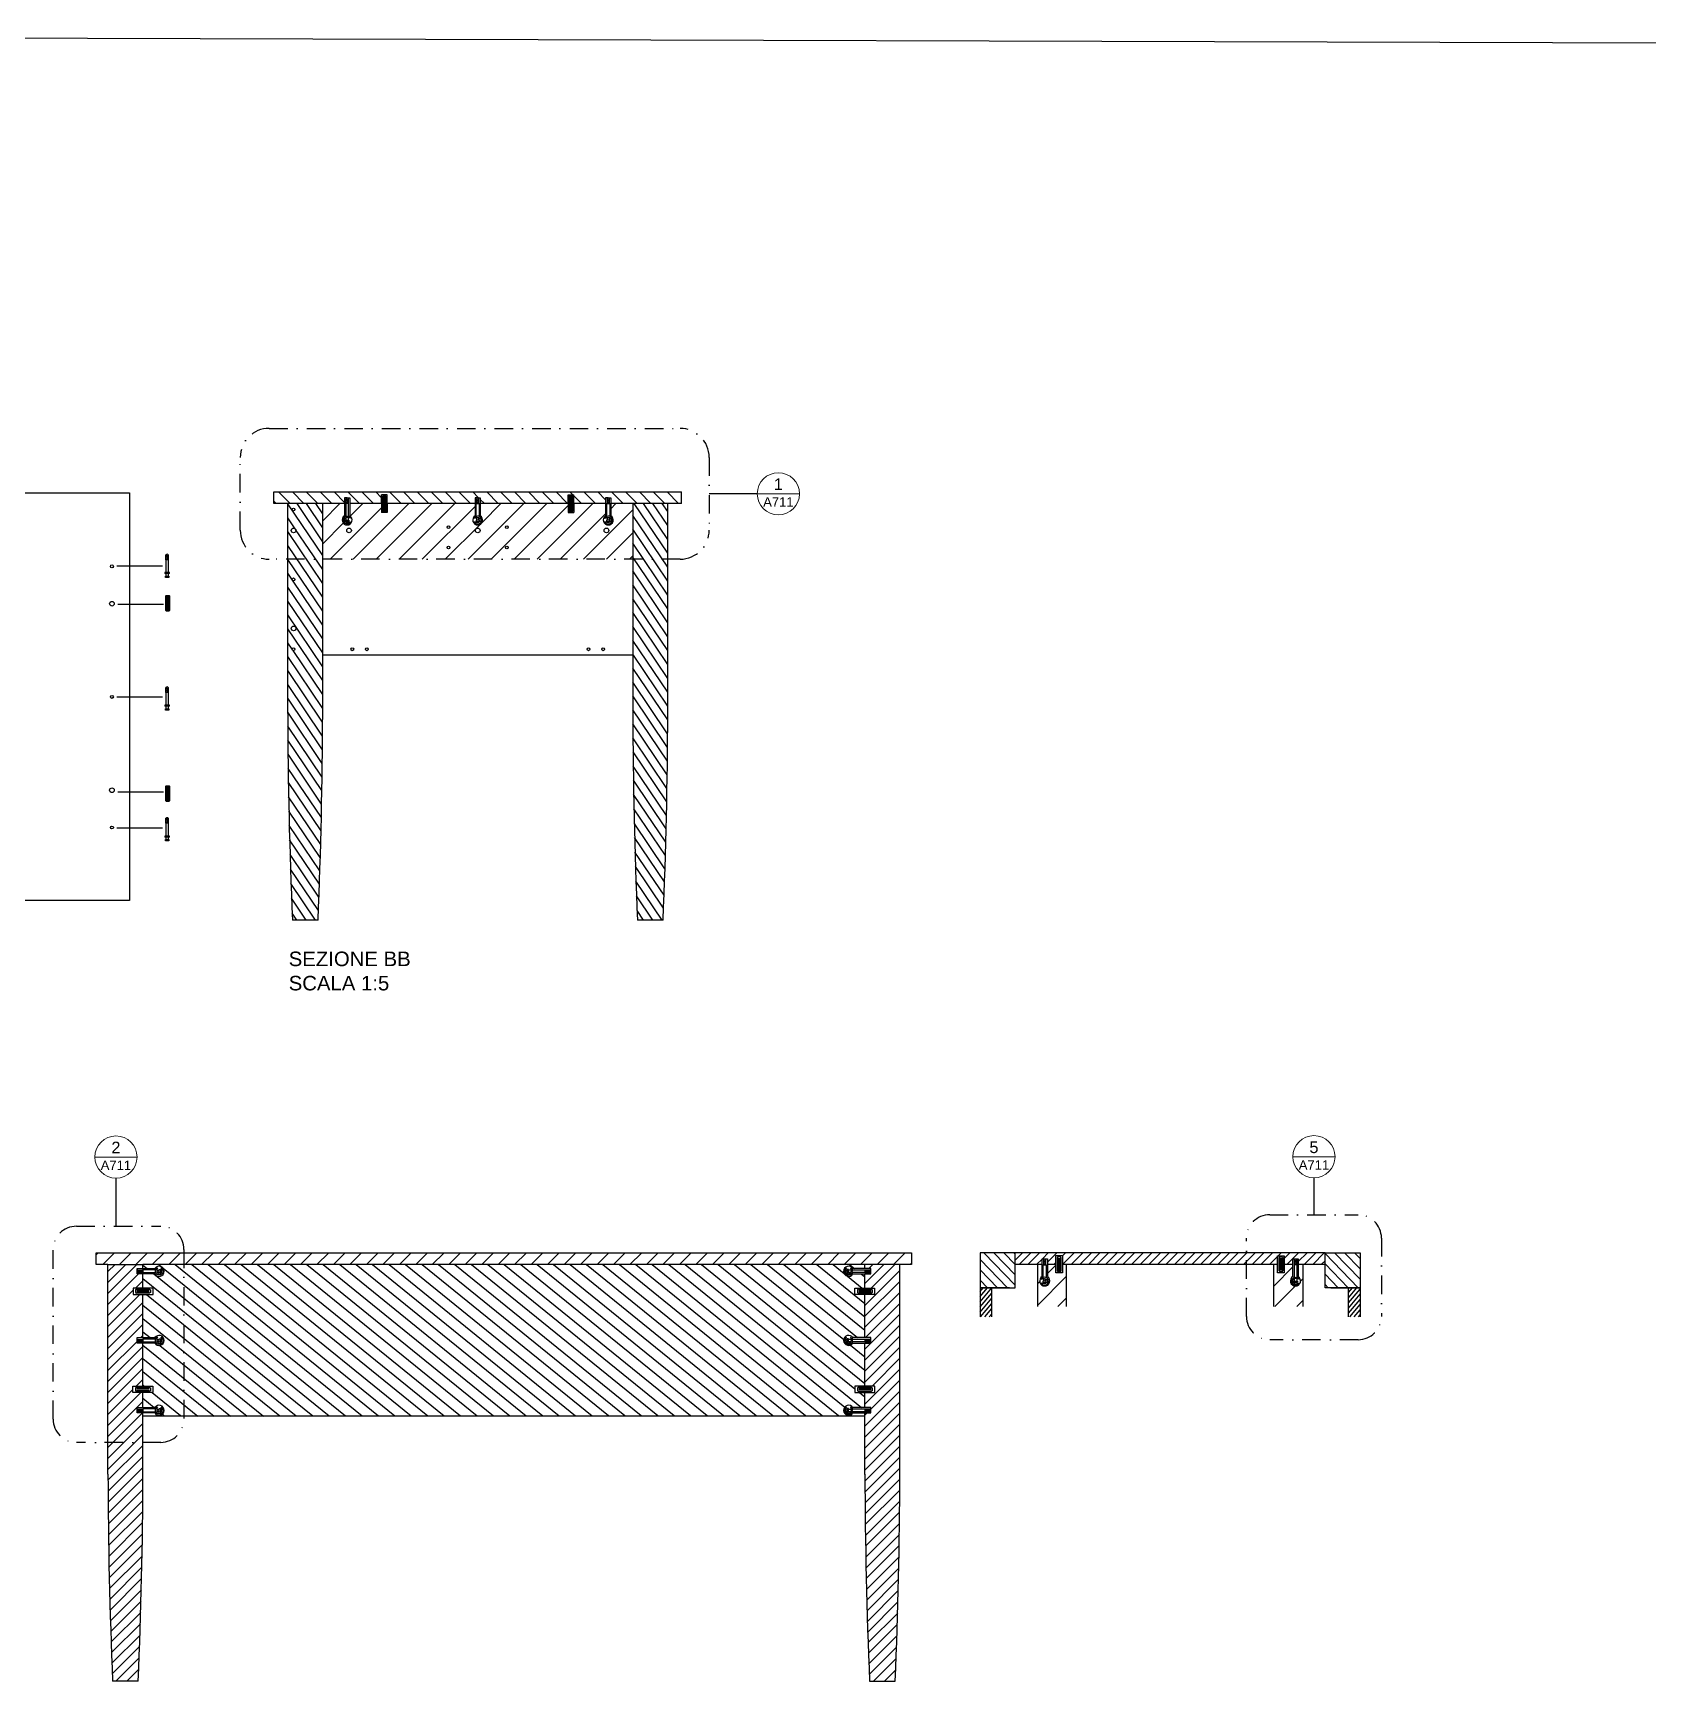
# Model space of a CAD drawing. Header units: millimetres. Extents: x -69 to 1786, y -423 to 412.
# Drawn here: x 193.1 to 470.3, y -216.8 to 69.6 of the extents above; entities that cross this region are included whole.
import ezdxf
from ezdxf.enums import TextEntityAlignment as Align

# ---------------------------------------------------------------- set-up
doc = ezdxf.new("R2010")
doc.units = ezdxf.units.MM
doc.header["$LTSCALE"] = 0.5
doc.linetypes.add('TRATTOPUNTO2', pattern=[12.7, 6.35, -3.175, 0, -3.175])
doc.layers.add('A-ANNO-SYMB', color=202, linetype='Continuous', lineweight=18)
for name, color, linetype in [('ALTRE LINEE', 70, 'Continuous'), ('CONTRONO SEZIONI', 26, 'Continuous'), ('G-ANNO-GEOMETRY', 2, 'Continuous'), ('linee sez dettagli', 2, 'Continuous'), ('linee sezionate', 5, 'Continuous'), ('retino sezione', 157, 'Continuous'), ('SIMBOLI', 201, 'Continuous'), ('viti', 240, 'Continuous'), ('viti sottili', 4, 'Continuous')]:
    doc.layers.add(name, color=color, linetype=linetype)
doc.styles.add('ARIAL', font='arial.ttf')
doc.styles.get("Standard").update_dxf_attribs({"font": 'arial.ttf'})
pattern_1 = [(230, (-100.5723, -89.10385), (0.4377944, -0.3673531), [])]

# ---------------------------------------------------------------- blocks, each defined once
blk = doc.blocks.new('DETAGLI')
at = {"layer": 'A-ANNO-SYMB', "linetype": 'Continuous'}
blk.add_line((486.66, 356.17), (504.76, 356.17), dxfattribs=at)
blk.add_circle((495.71, 356.17), 9.05, dxfattribs=at)
for tag, p in [('TAVOLA', (495.71, 362.76)), ('SEZIONE', (495.71, 354.67))]:
    blk.add_attdef(tag, text='', height=5, dxfattribs=at).set_placement(p, align=Align.TOP_CENTER)

msp = doc.modelspace()

# ---------------------------------------------------------------- hatches: boundary and pattern name
at = {"layer": 'ALTRE LINEE'}
h = msp.add_hatch(dxfattribs=at)
h.set_pattern_fill('ANSI31', color=256, scale=0.63)
h.set_pattern_definition([(45, (134.6982, 0.0567), (-1.41439, 1.41439), [])])
h.paths.add_polyline_path([(343.9, -141.76), (343.9, -139.76), (203.9, -139.76), (203.9, -141.76), (205.9, -141.77), (211.9, -141.78), (219.89, -141.78)])
h = msp.add_hatch(dxfattribs=at)
h.set_pattern_fill('ANSI31', color=256, scale=0.39, angle=269)
h.set_pattern_definition([(314, (-100.5723, -89.1039), (0.8907225, 0.8601607), [])])
h.paths.add_polyline_path([(361.69, -139.76), (355.69, -139.76), (355.69, -145.76), (361.69, -145.76)])
h.paths.add_polyline_path([(414.94, -139.76), (414.94, -145.76), (420.94, -145.76), (420.94, -139.76)])
h = msp.add_hatch(dxfattribs=at)
h.set_pattern_fill('ANSI31', color=256, scale=0.33)
h.set_pattern_definition([(45, (-100.5723, -89.1039), (-0.7408711, 0.7408711), [])])
edge = h.paths.add_edge_path()
edge.add_line((406.78, -141.76), (406.78, -140.25))
edge.add_line((406.78, -140.25), (407.35, -140.25))
edge.add_line((407.35, -140.25), (407.35, -139.76))
edge.add_line((407.35, -139.76), (361.69, -139.76))
edge.add_line((361.69, -139.76), (361.69, -141.76))
edge.add_line((361.69, -141.76), (366.5, -141.76))
edge.add_line((366.5, -141.76), (366.5, -141.7))
edge.add_line((366.5, -141.7), (366.58, -141.68))
edge.add_line((366.58, -141.68), (366.58, -141.58))
edge.add_line((366.58, -141.58), (366.5, -141.6))
edge.add_line((366.5, -141.6), (366.5, -141.54))
edge.add_line((366.5, -141.54), (366.58, -141.52))
edge.add_line((366.58, -141.52), (366.58, -141.44))
edge.add_line((366.58, -141.44), (366.5, -141.46))
edge.add_line((366.5, -141.46), (366.5, -141.4))
edge.add_line((366.5, -141.4), (366.58, -141.37))
edge.add_line((366.58, -141.37), (366.58, -141.29))
edge.add_line((366.58, -141.29), (366.5, -141.32))
edge.add_line((366.5, -141.32), (366.5, -141.25))
edge.add_line((366.5, -141.25), (366.58, -141.23))
edge.add_line((366.58, -141.23), (366.58, -141.15))
edge.add_line((366.58, -141.15), (366.5, -141.18))
edge.add_line((366.5, -141.18), (366.5, -141.11))
edge.add_line((366.5, -141.11), (366.33, -141.09))
edge.add_line((366.33, -141.09), (366.33, -140.77))
edge.add_arc((366.4, -142.02), 1.25, 61.7172, 93.5311, ccw=False)
edge.add_line((367, -140.91), (367, -140.98))
edge.add_line((367, -140.98), (367.08, -140.95))
edge.add_line((367.08, -140.95), (367.08, -141.02))
edge.add_line((367.08, -141.02), (367, -141.04))
edge.add_line((367, -141.04), (367, -141.12))
edge.add_line((367, -141.12), (367.08, -141.09))
edge.add_line((367.08, -141.09), (367.08, -141.16))
edge.add_line((367.08, -141.16), (367, -141.18))
edge.add_line((367, -141.18), (367, -141.26))
edge.add_line((367, -141.26), (367.08, -141.24))
edge.add_line((367.08, -141.24), (367.08, -141.3))
edge.add_line((367.08, -141.3), (367, -141.32))
edge.add_line((367, -141.32), (367, -141.4))
edge.add_line((367, -141.4), (367.08, -141.38))
edge.add_line((367.08, -141.38), (367.08, -141.44))
edge.add_line((367.08, -141.44), (367.26, -140.77))
edge.add_line((367.26, -140.77), (367.26, -141.56))
edge.add_line((367.26, -141.56), (367.26, -141.54))
edge.add_line((367.26, -141.54), (367.08, -141.6))
edge.add_line((367.08, -141.6), (367, -141.63))
edge.add_line((367, -141.63), (367, -141.76))
edge.add_line((367, -141.76), (368.7, -141.76))
edge.add_line((368.7, -141.76), (368.7, -140.39))
edge.add_line((368.7, -140.39), (369, -140.24))
edge.add_line((369, -140.24), (369.56, -140.24))
edge.add_line((369.56, -140.24), (369.85, -140.1))
edge.add_line((369.85, -140.1), (369.85, -141.76))
edge.add_line((369.85, -141.76), (406.78, -141.76))
h.paths.add_polyline_path([(409.63, -141.76), (409.63, -141.63), (409.85, -141.69), (409.85, -139.76), (407.35, -139.76), (407.35, -140.1), (407.93, -140.1), (407.93, -141.76)])
h.paths.add_polyline_path([(410.33, -141.26), (410.57, -141.59), (410.13, -141.59), (410.08, -141.59), (410.04, -141.58), (410.04, -141.76), (414.94, -141.76), (414.94, -139.76), (409.62, -139.76)])
at = {"layer": 'ALTRE LINEE', "lineweight": -3}
h = msp.add_hatch(dxfattribs=at)
h.set_pattern_fill('ANSI31', color=256, scale=0.42)
h.paths.add_polyline_path([(210.89, -154.31), (211.9, -154.31), (211.9, -146.91), (210.24, -146.91), (210.24, -145.8), (211.9, -145.8), (211.94, -143.37), (210.89, -143.37), (210.87, -142.37), (211.9, -142.31), (211.9, -141.78), (205.9, -141.77), (205.9, -172.29), (211.9, -172.29), (211.9, -167.24), (210.93, -167.24), (210.93, -166.31), (211.9, -166.31), (211.9, -163.73), (210.19, -163.73), (210.19, -162.63), (211.9, -162.63), (211.9, -155.24), (210.89, -155.24)])
edge = h.paths.add_edge_path()
edge.add_line((211.9, -177.78), (211.9, -172.29))
edge.add_line((211.9, -172.29), (205.9, -172.29))
edge.add_line((205.9, -172.29), (205.9, -177.77))
edge.add_arc((1101.46, -175.35), 895.56, 180.15499, 182.42692)
edge.add_line((206.7, -213.27), (211.1, -213.27))
edge.add_arc((-683.65, -175.35), 895.56, 357.57308, 359.84467)
edge = h.paths.add_edge_path()
edge.add_line((341.9, -141.76), (335.9, -141.76))
edge.add_line((335.9, -141.76), (335.9, -142.44))
edge.add_line((335.9, -142.44), (336.81, -142.44))
edge.add_line((336.81, -142.44), (336.81, -143.24))
edge.add_line((336.81, -143.24), (335.9, -143.24))
edge.add_line((335.9, -143.24), (335.9, -145.8))
edge.add_line((335.9, -145.8), (337.57, -145.8))
edge.add_line((337.57, -145.8), (337.57, -146.91))
edge.add_line((337.57, -146.91), (335.9, -146.91))
edge.add_line((335.9, -146.91), (335.9, -154.31))
edge.add_line((335.9, -154.31), (336.84, -154.31))
edge.add_line((336.84, -154.31), (336.84, -155.24))
edge.add_line((336.84, -155.24), (335.9, -155.24))
edge.add_line((335.9, -155.24), (335.9, -162.63))
edge.add_line((335.9, -162.63), (337.61, -162.63))
edge.add_line((337.61, -162.63), (337.61, -163.73))
edge.add_line((337.61, -163.73), (335.9, -163.73))
edge.add_line((335.9, -163.73), (335.9, -166.34))
edge.add_line((335.9, -166.34), (336.91, -166.34))
edge.add_line((336.91, -166.34), (336.91, -167.24))
edge.add_line((336.91, -167.24), (335.9, -167.24))
edge.add_line((335.9, -167.24), (335.9, -177.78))
edge.add_arc((1231.46, -175.35), 895.56, 180.15533, 182.42692)
edge.add_line((336.7, -213.27), (341.1, -213.27))
edge.add_arc((-553.65, -175.35), 895.56, 357.57308, 359.84501)
edge.add_line((341.9, -177.77), (341.9, -141.76))
h = msp.add_hatch(dxfattribs=at)
h.set_pattern_fill('ANSI31', color=256, scale=0.56, angle=96)
h.paths.add_polyline_path([(218.96, -141.78), (211.9, -141.78), (211.9, -142.44), (213.97, -142.44, -3.445207), (213.95, -143.37), (211.9, -143.37), (211.9, -145.8), (213.66, -145.8), (213.66, -146.91), (211.9, -146.91), (211.9, -154.31), (213.97, -154.31, -3.445207), (213.95, -155.24), (211.9, -155.24), (211.9, -162.63), (213.62, -162.63), (213.62, -163.73), (211.9, -163.73), (211.9, -166.31), (213.97, -166.31, -1.675622), (214.69, -167.66), (218.96, -167.66)])
h.paths.add_polyline_path([(335.9, -146.91), (334.14, -146.91), (334.14, -145.8), (335.9, -145.8), (335.9, -143.37), (333.85, -143.37, -3.445207), (333.84, -142.44), (335.9, -142.44), (335.9, -141.76), (219.89, -141.78), (218.96, -141.78), (218.96, -167.78), (333.11, -167.66, -1.675622), (333.84, -166.31), (335.9, -166.31), (335.9, -163.73), (334.19, -163.73), (334.19, -162.63), (335.9, -162.63), (335.9, -155.24), (333.85, -155.24, -3.445207), (333.84, -154.31), (335.9, -154.31)])
h = msp.add_hatch(dxfattribs=at)
h.set_pattern_fill('ANSI31', color=256, scale=0.83)
h.paths.add_polyline_path([(411.1, -141.76), (410.33, -141.76), (410.33, -143.84, -3.445207), (409.4, -143.83), (409.4, -141.76), (407.75, -141.76), (407.75, -143.12), (407.63, -143.27), (407.07, -143.27), (406.95, -143.12), (406.95, -141.76), (406.1, -141.76), (406.1, -148.97), (411.1, -148.97)])
edge = h.paths.add_edge_path()
edge.add_line((369.85, -141.76), (369.85, -143.42))
edge.add_line((369.85, -143.42), (368.7, -143.42))
edge.add_line((368.7, -143.42), (368.7, -141.76))
edge.add_line((368.7, -141.76), (367.26, -141.76))
edge.add_line((367.26, -141.76), (367.26, -143.84))
edge.add_arc((366.78, -144.57), 0.869, -238.5707, 56.6861, ccw=False)
edge.add_line((366.33, -143.83), (366.33, -141.76))
edge.add_line((366.33, -141.76), (365.53, -141.76))
edge.add_line((365.53, -141.76), (365.53, -148.97))
edge.add_line((365.53, -148.97), (370.53, -148.97))
edge.add_line((370.53, -148.97), (370.53, -141.76))
edge.add_line((370.53, -141.76), (369.85, -141.76))
at = {"layer": 'ALTRE LINEE'}
h = msp.add_hatch(dxfattribs=at)
h.set_pattern_fill('ANSI31', color=256, scale=0.18, angle=185)
h.set_pattern_definition(pattern_1)
h.paths.add_polyline_path([(418.94, -145.76), (420.94, -145.76), (420.94, -150.76), (418.94, -150.76)])
at = {"layer": 'linee sezionate'}
h = msp.add_hatch(dxfattribs=at)
h.set_pattern_fill('ANSI31', color=70, scale=0.18, angle=185)
h.set_pattern_definition(pattern_1)
h.paths.add_polyline_path([(357.69, -145.76), (355.69, -145.76), (355.69, -150.76), (357.69, -150.76)])
at = {"layer": 'retino sezione', "lineweight": -3}
h = msp.add_hatch(dxfattribs=at)
h.set_pattern_fill('ANSI31', color=256, scale=0.54, angle=89)
h.paths.add_polyline_path([(284.93, -9.53), (285.42, -9.61), (285.91, -9.61), (285.91, -11.13), (291.36, -11.13), (291.36, -10.1), (291.81, -10.1), (292.26, -10.1), (292.26, -11.13), (304.4, -11.13), (304.4, -9.08), (234.4, -9.08), (234.4, -11.13), (246.52, -11.13), (246.52, -10.1), (246.97, -10.1), (247.42, -10.1), (247.42, -11.13), (252.9, -11.13), (252.9, -9.53), (253.39, -9.53), (253.88, -9.53), (253.88, -11.13), (268.94, -11.13), (268.94, -10.1), (269.39, -10.1), (269.84, -10.1), (269.84, -11.13), (284.93, -11.13)])
at = {"layer": 'retino sezione'}
h = msp.add_hatch(dxfattribs=at)
h.set_pattern_fill('ANSI31', color=256, scale=0.42, angle=79)
h.set_pattern_definition([(124, (-46.7089, 201.6665), (-1.1055216, -0.7456837), [])])
h.paths.add_polyline_path([(242.78, -47.13, -0.009912), (241.98, -82.63), (237.58, -82.63, -0.009914), (236.78, -47.13), (236.78, -11.13), (242.78, -11.13)])
h.paths.add_polyline_path([(238.18, -32.54, 1), (237.38, -32.54, 1)], flags=16)
h.paths.add_polyline_path([(237.54, -36.13, 1), (238.02, -36.13, 1)], flags=16)
h.paths.add_polyline_path([(238.02, -24.13, 1), (237.54, -24.13, 1)], flags=16)
h.paths.add_polyline_path([(238.18, -15.73, 1), (237.38, -15.73, 1)], flags=16)
h.paths.add_polyline_path([(238.02, -12.13, 1), (237.54, -12.13, 1)], flags=16)
h.paths.add_polyline_path([(302.03, -47.13, -0.009914), (301.23, -82.63), (296.83, -82.63, -0.009912), (296.03, -47.13), (296.03, -11.13), (302.03, -11.13)])
at = {"layer": 'retino sezione', "lineweight": -3}
h = msp.add_hatch(dxfattribs=at)
h.set_pattern_fill('ANSI31', color=256, scale=0.88)
h.paths.add_polyline_path([(296.03, -11.13), (292.26, -11.13), (292.26, -13.21, -3.480179), (291.36, -13.23), (291.36, -11.13), (285.91, -11.13), (285.91, -12.73), (285.42, -12.73), (284.93, -12.73), (284.93, -11.13), (269.84, -11.13), (269.84, -13.21, -3.480179), (268.94, -13.23), (268.94, -11.13), (253.88, -11.13), (253.88, -12.73), (253.39, -12.73), (252.9, -12.73), (252.9, -11.13), (247.42, -11.13), (247.42, -13.21, -3.480179), (246.52, -13.23), (246.52, -11.13), (242.78, -11.13), (242.78, -20.66), (296.03, -20.66)])
h.paths.add_polyline_path([(264.65, -15.16, -1), (264.16, -15.16, -1)], flags=16)
h.paths.add_polyline_path([(264.65, -18.67, -1), (264.16, -18.67, -1)], flags=16)
h.paths.add_polyline_path([(269.8, -15.73, -1), (269, -15.73, -1)], flags=16)
h.paths.add_polyline_path([(246.9, -15.73, -1), (247.7, -15.73, -1)], flags=16)
h.paths.add_polyline_path([(274.65, -15.16, -1), (274.16, -15.16, -1)], flags=16)
h.paths.add_polyline_path([(274.65, -18.67, -1), (274.16, -18.67, -1)], flags=16)
h.paths.add_polyline_path([(291.91, -15.73, -1), (291.11, -15.73, -1)], flags=16)

# ---------------------------------------------------------------- linework, layer by layer
at = {"layer": 'ALTRE LINEE'}
for p, q in [((69.59, -9.26), (209.59, -9.26)), ((209.59, -9.26), (209.59, -79.26)), ((234.4, -9.08), (304.4, -9.08)), ((234.4, -11.13), (234.4, -9.08)), ((246.52, -11.13), (234.4, -11.13)), ((236.78, -47.13), (236.78, -11.13)), ((242.78, -47.13), (242.78, -11.13)), ((246.97, -10.1), (246.52, -10.1)), ((246.52, -10.1), (246.52, -13.23)), ((246.97, -10.1), (247.42, -10.1)), ((247.42, -10.1), (247.42, -13.21)), ((252.9, -11.13), (247.42, -11.13)), ((252.9, -11.13), (252.9, -9.61)), ((253.88, -9.61), (252.9, -9.61)), ((252.9, -11.13), (252.9, -12.65)), ((253.88, -11.13), (253.88, -9.61)), ((253.88, -11.13), (253.88, -12.65)), ((268.94, -11.13), (253.88, -11.13)), ((269.39, -10.1), (268.94, -10.1)), ((268.94, -10.1), (268.94, -13.23)), ((269.39, -10.1), (269.84, -10.1)), ((269.84, -10.1), (269.84, -13.21)), ((284.93, -11.13), (269.84, -11.13)), ((284.93, -11.13), (284.93, -9.61)), ((284.93, -11.13), (284.93, -12.65)), ((285.91, -11.13), (285.91, -9.61)), ((285.91, -11.13), (285.91, -12.65)), ((291.36, -11.13), (285.91, -11.13)), ((291.81, -10.1), (291.36, -10.1)), ((291.36, -10.1), (291.36, -13.23)), ((291.81, -10.1), (292.26, -10.1)), ((292.26, -10.1), (292.26, -13.21)), ((304.4, -11.13), (292.26, -11.13)), ((296.03, -11.13), (296.03, -47.13)), ((302.03, -47.13), (302.03, -11.13)), ((304.4, -11.13), (304.4, -9.08)), ((253.88, -12.65), (252.9, -12.65)), ((296.03, -37.13), (242.78, -37.13)), ((209.59, -79.26), (69.59, -79.26))]:
    msp.add_line(p, q, dxfattribs=at)
at = {"layer": 'ALTRE LINEE', "lineweight": -3}
for p, q in [((284.93, -9.61), (285.91, -9.61)), ((284.93, -12.65), (285.91, -12.65))]:
    msp.add_line(p, q, dxfattribs=at)
for points in [[(334.14, -145.8), (337.57, -145.8), (337.57, -146.91), (334.14, -146.91)], [(334.19, -163.73), (337.61, -163.73), (337.61, -162.63), (334.19, -162.63)]]:
    msp.add_lwpolyline(points, close=True, dxfattribs=at)
at = {"layer": 'ALTRE LINEE'}
for centre, radius in [((237.78, -32.54), 0.4), ((237.78, -36.13), 0.24), ((247.87, -36.13), 0.24), ((250.37, -36.13), 0.24), ((288.44, -36.13), 0.24), ((290.94, -36.13), 0.24)]:
    msp.add_circle(centre, radius, dxfattribs=at)
for centre, radius, start, end in [((246.98, -13.94), 0.848, 123.0252, 58.899), ((269.4, -13.94), 0.848, 123.0252, 58.899), ((291.82, -13.94), 0.848, 123.0252, 58.899), ((1132.33, -44.7), 895.56, 180.15499, 182.42692), ((-652.78, -44.7), 895.56, 357.57308, 359.84501), ((1191.59, -44.7), 895.56, 180.15499, 182.42692), ((-593.52, -44.7), 895.56, 357.57308, 359.84501)]:
    msp.add_arc(centre, radius, start, end, dxfattribs=at)
at = {"layer": 'CONTRONO SEZIONI', "linetype": 'TRATTOPUNTO2', "lineweight": -3}
for points in [[(233.61, 1.8), (304.16, 1.8)], [(228.61, -15.66), (228.61, -3.2)], [(309.16, -3.2), (309.16, -15.66)], [(304.16, -20.66), (233.61, -20.66)], [(405.42, -133.21), (420.61, -133.21)], [(401.42, -150.66), (401.42, -137.21)], [(424.61, -137.21), (424.61, -150.66)], [(420.61, -154.66), (405.42, -154.66)]]:
    msp.add_lwpolyline(points, dxfattribs=at)
at = {"layer": 'CONTRONO SEZIONI', "linetype": 'TRATTOPUNTO2'}
for points in [[(200.48, -135.19), (214.96, -135.19)], [(196.48, -168.29), (196.48, -139.19)], [(196.48, -168.29), (196.48, -139.19)], [(218.96, -139.19), (218.96, -168.29)], [(214.96, -172.29), (200.48, -172.29)]]:
    msp.add_lwpolyline(points, dxfattribs=at)
at = {"layer": 'CONTRONO SEZIONI', "linetype": 'TRATTOPUNTO2', "lineweight": -3}
for centre, radius, start, end in [((233.61, -3.2), 5, 90, 180), ((304.16, -3.2), 5, 0, 90), ((233.61, -15.66), 5, 180, 270), ((304.16, -15.66), 5, 270, 0), ((405.42, -137.21), 4, 90, 180), ((420.61, -137.21), 4, 0, 90), ((405.42, -150.66), 4, 180, 270), ((420.61, -150.66), 4, 270, 0)]:
    msp.add_arc(centre, radius, start, end, dxfattribs=at)
at = {"layer": 'CONTRONO SEZIONI', "linetype": 'TRATTOPUNTO2'}
for centre, start, end in [((200.48, -139.19), 90, 180), ((214.96, -139.19), 0, 90), ((200.48, -168.29), 180, 270), ((214.96, -168.29), 270, 0)]:
    msp.add_arc(centre, 4, start, end, dxfattribs=at)
at = {"layer": 'G-ANNO-GEOMETRY'}
msp.add_lwpolyline([(-68.62, 69.61), (473.33, 68), (473.96, -423.05), (-67.99, -421.44)], close=True, dxfattribs=at)
at = {"layer": 'linee sez dettagli'}
for p, q in [((241.98, -82.63), (237.58, -82.63)), ((301.23, -82.63), (296.83, -82.63))]:
    msp.add_line(p, q, dxfattribs=at)
at = {"layer": 'linee sezionate'}
for p, q in [((203.9, -141.76), (203.9, -139.76)), ((203.9, -139.76), (219.66, -139.76)), ((203.9, -139.76), (343.9, -139.76)), ((343.9, -139.76), (343.9, -141.76)), ((414.94, -139.76), (361.69, -139.76)), ((205.9, -141.77), (203.9, -141.76)), ((205.9, -177.77), (205.9, -141.77)), ((205.9, -141.77), (211.9, -141.78)), ((219.89, -141.78), (211.9, -141.78)), ((211.9, -142.44), (211.9, -141.78)), ((343.9, -141.76), (219.89, -141.78)), ((335.9, -142.44), (335.9, -141.78)), ((343.9, -141.76), (341.9, -141.76)), ((341.9, -177.77), (341.9, -141.77)), ((366.33, -141.76), (361.69, -141.76)), ((365.53, -141.76), (365.53, -148.97)), ((368.7, -141.76), (367.26, -141.76)), ((406.78, -141.76), (369.85, -141.76)), ((406.78, -141.76), (369.85, -141.76)), ((370.53, -148.97), (370.53, -141.76)), ((406.1, -148.97), (406.1, -141.76)), ((409.4, -141.76), (407.93, -141.76)), ((409.4, -141.76), (407.93, -141.76)), ((414.94, -141.76), (410.33, -141.76)), ((414.94, -141.76), (410.33, -141.76)), ((411.1, -141.76), (411.1, -148.97)), ((211.9, -145.8), (211.9, -143.37)), ((335.9, -145.8), (335.9, -143.37)), ((360.72, -145.76), (355.69, -145.76)), ((355.69, -145.76), (355.69, -150.76)), ((357.69, -150.76), (357.69, -145.76)), ((415.91, -145.76), (420.94, -145.76)), ((418.94, -150.76), (418.94, -145.76)), ((420.94, -145.76), (420.94, -150.76)), ((211.9, -154.31), (211.9, -146.91)), ((335.9, -154.31), (335.9, -146.91)), ((211.9, -162.63), (211.9, -155.24)), ((335.9, -162.63), (335.9, -155.24)), ((211.9, -166.31), (211.9, -163.73)), ((335.9, -166.34), (335.9, -163.73)), ((211.9, -177.78), (211.9, -167.24)), ((335.9, -167.78), (211.9, -167.78)), ((335.9, -177.78), (335.9, -167.24)), ((335.9, -167.78), (335.9, -167.27)), ((211.1, -213.27), (206.7, -213.27)), ((336.7, -213.27), (341.1, -213.27))]:
    msp.add_line(p, q, dxfattribs=at)
for points in [[(361.69, -145.76), (361.69, -139.76), (355.69, -139.76), (355.69, -145.76), (361.69, -145.76)], [(414.94, -145.76), (414.94, -139.76), (420.94, -139.76), (420.94, -145.76), (414.94, -145.76)]]:
    msp.add_lwpolyline(points, dxfattribs=at)
at = {"layer": 'linee sezionate', "lineweight": -3}
for points in [[(368.7, -140.23), (369.85, -140.23), (369.85, -143.21), (368.7, -143.21)], [(406.78, -140.25), (407.93, -140.25), (407.93, -143.21), (406.78, -143.21)], [(213.66, -145.8), (210.24, -145.8), (210.24, -146.91), (213.66, -146.91)], [(334.14, -145.8), (337.57, -145.8), (337.57, -146.91), (334.14, -146.91)], [(213.62, -163.73), (210.19, -163.73), (210.19, -162.63), (213.62, -162.63)], [(334.19, -163.73), (337.61, -163.73), (337.61, -162.63), (334.19, -162.63)]]:
    msp.add_lwpolyline(points, close=True, dxfattribs=at)
for points in [[(213.95, -143.37), (210.89, -143.37), (210.89, -142.44), (213.97, -142.44)], [(333.85, -143.37), (336.91, -143.37), (336.91, -142.44), (333.84, -142.44)], [(366.33, -143.83), (366.33, -140.77), (367.26, -140.77), (367.26, -143.84)], [(409.4, -143.83), (409.4, -140.77), (410.33, -140.77), (410.33, -143.84)], [(213.95, -155.24), (210.89, -155.24), (210.89, -154.31), (213.97, -154.31)], [(333.85, -155.24), (336.91, -155.24), (336.91, -154.31), (333.84, -154.31)], [(213.95, -167.24), (210.89, -167.24), (210.89, -166.31), (213.97, -166.31)], [(333.85, -167.24), (336.91, -167.24), (336.91, -166.31), (333.84, -166.31)]]:
    msp.add_lwpolyline(points, dxfattribs=at)
for centre, start, end in [((214.69, -142.92), 211.4293, 146.6861), ((333.11, -142.92), 33.3139, 328.5707), ((366.78, -144.57), 121.4293, 56.6861), ((409.85, -144.57), 121.4293, 56.6861), ((214.69, -154.79), 211.4293, 146.6861), ((333.11, -154.79), 33.3139, 328.5707), ((214.69, -166.79), 211.4293, 146.6861), ((333.11, -166.79), 33.3139, 328.5707)]:
    msp.add_arc(centre, 0.869, start, end, dxfattribs=at)
at = {"layer": 'linee sezionate'}
for centre, start, end in [((1101.46, -175.35), 180.15499, 182.42692), ((-683.65, -175.35), 357.57308, 359.84501), ((1231.46, -175.35), 180.15499, 182.42692), ((-553.65, -175.35), 357.57308, 359.84501)]:
    msp.add_arc(centre, 895.56, start, end, dxfattribs=at)
at = {"layer": 'SIMBOLI', "lineweight": -3}
for p, q in [((317.42, -9.43), (309.16, -9.43)), ((207.27, -126.93), (207.27, -135.19)), ((413.02, -126.88), (413.02, -133.21))]:
    msp.add_line(p, q, dxfattribs=at)
at = {"layer": 'SIMBOLI'}
for p, q in [((207.44, -21.81), (215.27, -21.81)), ((207.62, -28.36), (215.45, -28.36)), ((207.44, -44.3), (215.27, -44.3)), ((207.62, -60.58), (215.45, -60.58)), ((207.44, -66.76), (215.27, -66.76))]:
    msp.add_line(p, q, dxfattribs=at)
at = {"layer": 'viti'}
msp.add_line((332.65, -143.4), (332.6, -143.4), dxfattribs=at)
for centre, radius in [((237.78, -12.13), 0.24), ((237.78, -15.73), 0.4), ((247.3, -15.73), 0.4), ((264.4, -15.16), 0.24), ((269.4, -15.73), 0.4), ((274.4, -15.16), 0.24), ((291.51, -15.73), 0.4), ((264.4, -18.67), 0.24), ((274.4, -18.67), 0.24), ((206.59, -21.89), 0.25), ((237.78, -24.13), 0.24), ((206.59, -28.3), 0.401), ((206.59, -44.31), 0.25), ((206.59, -60.33), 0.401), ((206.59, -66.73), 0.251)]:
    msp.add_circle(centre, radius, dxfattribs=at)
at = {"layer": 'viti sottili'}
for p, q in [((247.27, -11.13), (246.68, -11.13)), ((246.74, -11.13), (246.74, -13.31)), ((246.77, -11.13), (246.77, -10.28)), ((247.18, -10.28), (247.18, -11.13)), ((247.23, -13.31), (247.23, -11.13)), ((253.04, -9.93), (253.14, -9.8)), ((253.74, -9.93), (253.04, -9.93)), ((253.04, -9.93), (253.04, -12.34)), ((253.14, -9.8), (253.64, -9.8)), ((253.39, -9.8), (253.61, -9.8)), ((253.64, -9.8), (253.74, -9.93)), ((253.74, -12.34), (253.74, -9.93)), ((269.12, -11.13), (269.71, -11.13)), ((269.16, -13.31), (269.16, -11.13)), ((269.21, -10.28), (269.21, -11.13)), ((269.62, -11.13), (269.62, -10.28)), ((269.65, -11.13), (269.65, -13.31)), ((285.17, -9.8), (285.07, -9.93)), ((285.07, -9.93), (285.77, -9.93)), ((285.07, -12.34), (285.07, -9.93)), ((285.67, -9.8), (285.17, -9.8)), ((285.42, -9.8), (285.2, -9.8)), ((285.77, -9.93), (285.67, -9.8)), ((285.77, -9.93), (285.77, -12.34)), ((291.54, -11.13), (292.13, -11.13)), ((291.58, -13.31), (291.58, -11.13)), ((291.63, -10.28), (291.63, -11.13)), ((292.04, -11.13), (292.04, -10.28)), ((292.07, -11.13), (292.07, -13.31)), ((246.6, -13.33), (246.6, -13.39)), ((246.69, -13.33), (246.6, -13.33)), ((247.37, -13.33), (247.28, -13.33)), ((247.37, -13.39), (247.37, -13.33)), ((253.04, -12.34), (253.14, -12.47)), ((253.74, -12.34), (253.04, -12.34)), ((253.14, -12.47), (253.64, -12.47)), ((253.64, -12.47), (253.74, -12.34)), ((269.02, -13.39), (269.02, -13.33)), ((269.02, -13.33), (269.11, -13.33)), ((269.7, -13.33), (269.79, -13.33)), ((269.79, -13.33), (269.79, -13.39)), ((285.17, -12.47), (285.07, -12.34)), ((285.07, -12.34), (285.77, -12.34)), ((285.67, -12.47), (285.17, -12.47)), ((285.77, -12.34), (285.67, -12.47)), ((291.44, -13.39), (291.44, -13.33)), ((291.44, -13.33), (291.53, -13.33)), ((292.12, -13.33), (292.21, -13.33)), ((292.21, -13.33), (292.21, -13.39)), ((215.86, -20.76), (215.86, -19.91)), ((216.27, -19.91), (216.27, -20.76)), ((216.36, -20.76), (215.77, -20.76)), ((215.83, -20.76), (215.83, -22.96)), ((216.31, -22.96), (216.31, -20.76)), ((216.37, -22.96), (215.68, -22.96)), ((215.68, -22.96), (215.68, -23.14)), ((216.37, -23.14), (215.68, -23.14)), ((216.46, -22.96), (216.37, -22.96)), ((216.46, -23.14), (216.37, -23.14)), ((216.46, -23.14), (216.46, -22.96)), ((215.79, -27.01), (215.9, -26.88)), ((216.5, -27.01), (215.79, -27.01)), ((215.79, -27.01), (215.79, -29.42)), ((215.9, -26.88), (216.4, -26.88)), ((216.15, -26.88), (216.37, -26.88)), ((216.4, -26.88), (216.5, -27.01)), ((216.5, -29.42), (216.5, -27.01)), ((215.79, -29.42), (215.9, -29.55)), ((216.5, -29.42), (215.79, -29.42)), ((215.9, -29.55), (216.4, -29.55)), ((216.4, -29.55), (216.5, -29.42)), ((215.86, -43.53), (215.86, -42.68)), ((216.27, -42.68), (216.27, -43.53)), ((216.37, -45.73), (215.68, -45.73)), ((215.68, -45.73), (215.68, -45.9)), ((216.36, -43.53), (215.77, -43.53)), ((215.83, -43.53), (215.83, -45.73)), ((216.31, -45.73), (216.31, -43.53)), ((216.46, -45.73), (216.37, -45.73)), ((216.46, -45.9), (216.46, -45.73)), ((216.37, -45.9), (215.68, -45.9)), ((216.46, -45.9), (216.37, -45.9)), ((215.79, -59.69), (215.9, -59.56)), ((216.5, -59.69), (215.79, -59.69)), ((215.79, -59.69), (215.79, -62.1)), ((215.9, -59.56), (216.4, -59.56)), ((216.15, -59.56), (216.37, -59.56)), ((216.4, -59.56), (216.5, -59.69)), ((216.5, -62.1), (216.5, -59.69)), ((215.79, -62.1), (215.9, -62.23)), ((216.5, -62.1), (215.79, -62.1)), ((215.9, -62.23), (216.4, -62.23)), ((216.4, -62.23), (216.5, -62.1)), ((215.86, -65.98), (215.86, -65.13)), ((216.27, -65.13), (216.27, -65.98)), ((216.37, -68.19), (215.68, -68.19)), ((215.68, -68.19), (215.68, -68.36)), ((216.37, -68.36), (215.68, -68.36)), ((216.36, -65.98), (215.77, -65.98)), ((215.83, -65.98), (215.83, -68.19)), ((216.31, -68.19), (216.31, -65.98)), ((216.46, -68.19), (216.37, -68.19)), ((216.46, -68.36), (216.37, -68.36)), ((216.46, -68.36), (216.46, -68.19)), ((211.06, -142.7), (211.91, -142.7)), ((211.91, -143.11), (211.06, -143.11)), ((211.91, -142.61), (211.91, -143.2)), ((214.09, -142.65), (211.91, -142.65)), ((211.91, -143.14), (214.09, -143.14)), ((214.17, -142.51), (214.11, -142.51)), ((214.11, -142.51), (214.11, -142.6)), ((214.11, -143.19), (214.11, -143.28)), ((333.64, -142.51), (333.69, -142.51)), ((333.69, -142.51), (333.69, -142.6)), ((333.69, -143.19), (333.69, -143.28)), ((333.71, -142.65), (335.89, -142.65)), ((335.89, -143.14), (333.72, -143.14)), ((335.89, -142.61), (335.89, -143.2)), ((336.74, -142.7), (335.89, -142.7)), ((335.89, -143.11), (336.74, -143.11)), ((366.47, -141.8), (367.06, -141.8)), ((366.51, -143.98), (366.51, -141.8)), ((366.56, -140.96), (366.56, -141.8)), ((366.97, -141.8), (366.97, -140.96)), ((367, -141.8), (367, -143.98)), ((369.03, -140.46), (368.93, -140.58)), ((368.93, -140.58), (368.93, -142.86)), ((369.03, -142.98), (368.93, -142.86)), ((369.5, -140.46), (369.03, -140.46)), ((369.03, -140.67), (369.03, -142.79)), ((369.5, -142.98), (369.03, -142.98)), ((369.27, -140.67), (369.27, -142.78)), ((369.6, -140.58), (369.5, -140.46)), ((369.5, -140.67), (369.5, -142.78)), ((369.6, -142.86), (369.5, -142.98)), ((369.6, -142.86), (369.6, -140.58)), ((407.03, -140.58), (407.13, -140.46)), ((407.03, -142.86), (407.03, -140.58)), ((407.03, -142.86), (407.13, -142.98)), ((407.13, -140.46), (407.6, -140.46)), ((407.13, -140.67), (407.13, -142.78)), ((407.13, -142.98), (407.6, -142.98)), ((407.36, -140.67), (407.36, -142.78)), ((407.6, -140.46), (407.7, -140.58)), ((407.6, -140.67), (407.6, -142.79)), ((407.6, -142.98), (407.7, -142.86)), ((407.7, -140.58), (407.7, -142.86)), ((410.16, -141.8), (409.57, -141.8)), ((409.63, -141.8), (409.63, -143.98)), ((409.66, -141.8), (409.66, -140.96)), ((410.07, -140.96), (410.07, -141.8)), ((410.12, -143.98), (410.12, -141.8)), ((210.78, -146), (210.66, -146.1)), ((210.78, -146), (213.05, -146)), ((213.05, -146), (213.18, -146.1)), ((214.11, -143.28), (214.17, -143.28)), ((333.69, -143.28), (333.64, -143.28)), ((334.75, -146), (334.63, -146.1)), ((337.02, -146), (334.75, -146)), ((337.02, -146), (337.15, -146.1)), ((366.37, -144.06), (366.37, -144.01)), ((366.37, -144.01), (366.46, -144.01)), ((367.05, -144.01), (367.14, -144.01)), ((367.14, -144.01), (367.14, -144.06)), ((409.57, -144.01), (409.49, -144.01)), ((409.49, -144.01), (409.49, -144.06)), ((410.26, -144.01), (410.17, -144.01)), ((410.26, -144.06), (410.26, -144.01)), ((210.66, -146.1), (210.66, -146.57)), ((210.66, -146.57), (210.78, -146.67)), ((213.05, -146.67), (210.78, -146.67)), ((212.97, -146.1), (210.85, -146.1)), ((212.97, -146.33), (210.85, -146.33)), ((212.97, -146.57), (210.85, -146.57)), ((213.18, -146.57), (213.05, -146.67)), ((213.18, -146.1), (213.18, -146.57)), ((334.63, -146.1), (334.63, -146.57)), ((334.63, -146.57), (334.75, -146.67)), ((334.75, -146.67), (337.02, -146.67)), ((334.84, -146.1), (336.95, -146.1)), ((334.84, -146.33), (336.95, -146.33)), ((334.84, -146.57), (336.96, -146.57)), ((337.15, -146.57), (337.02, -146.67)), ((337.15, -146.1), (337.15, -146.57)), ((211.06, -154.61), (211.91, -154.61)), ((211.91, -154.53), (211.91, -155.11)), ((214.09, -154.57), (211.91, -154.57)), ((214.17, -154.42), (214.11, -154.42)), ((214.11, -154.42), (214.11, -154.51)), ((333.64, -154.42), (333.69, -154.42)), ((333.69, -154.42), (333.69, -154.51)), ((333.71, -154.57), (335.89, -154.57)), ((335.89, -154.53), (335.89, -155.11)), ((336.74, -154.61), (335.89, -154.61)), ((211.91, -155.03), (211.06, -155.03)), ((211.91, -155.05), (214.09, -155.05)), ((214.11, -155.11), (214.11, -155.2)), ((214.11, -155.2), (214.17, -155.2)), ((333.69, -155.2), (333.64, -155.2)), ((333.69, -155.11), (333.69, -155.2)), ((335.89, -155.05), (333.72, -155.05)), ((335.89, -155.03), (336.74, -155.03)), ((210.78, -162.85), (210.66, -162.95)), ((210.66, -162.95), (210.66, -163.42)), ((210.78, -162.85), (213.05, -162.85)), ((212.97, -162.95), (210.85, -162.95)), ((212.97, -163.18), (210.85, -163.18)), ((213.05, -162.85), (213.18, -162.95)), ((213.18, -162.95), (213.18, -163.42)), ((334.75, -162.85), (334.63, -162.95)), ((334.63, -162.95), (334.63, -163.42)), ((337.02, -162.85), (334.75, -162.85)), ((334.84, -162.95), (336.95, -162.95)), ((334.84, -163.18), (336.95, -163.18)), ((337.02, -162.85), (337.15, -162.95)), ((337.15, -162.95), (337.15, -163.42)), ((210.66, -163.42), (210.78, -163.52)), ((213.05, -163.52), (210.78, -163.52)), ((212.97, -163.42), (210.85, -163.42)), ((213.18, -163.42), (213.05, -163.52)), ((334.63, -163.42), (334.75, -163.52)), ((334.75, -163.52), (337.02, -163.52)), ((334.84, -163.42), (336.96, -163.42)), ((337.15, -163.42), (337.02, -163.52)), ((211.06, -166.6), (211.91, -166.6)), ((211.91, -167.01), (211.06, -167.01)), ((211.91, -166.51), (211.91, -167.1)), ((214.09, -166.56), (211.91, -166.56)), ((211.91, -167.04), (214.09, -167.04)), ((214.17, -166.41), (214.11, -166.41)), ((214.11, -166.41), (214.11, -166.5)), ((214.11, -167.1), (214.11, -167.19)), ((214.11, -167.19), (214.17, -167.19)), ((333.64, -166.41), (333.69, -166.41)), ((333.69, -167.19), (333.64, -167.19)), ((333.69, -166.41), (333.69, -166.5)), ((333.69, -167.1), (333.69, -167.19)), ((333.71, -166.56), (335.89, -166.56)), ((335.89, -167.04), (333.72, -167.04)), ((335.89, -166.51), (335.89, -167.1)), ((336.74, -166.6), (335.89, -166.6)), ((335.89, -167.01), (336.74, -167.01))]:
    msp.add_line(p, q, dxfattribs=at)
at = {"layer": 'viti sottili', "lineweight": -3}
for p, q in [((247.18, -10.51), (246.77, -10.33)), ((247.18, -10.7), (246.77, -10.53)), ((247.18, -10.93), (246.77, -10.75)), ((247.18, -11.13), (246.77, -10.95)), ((253.19, -9.93), (253.19, -12.34)), ((253.39, -9.93), (253.39, -12.34)), ((253.59, -9.93), (253.59, -12.34)), ((269.21, -10.51), (269.62, -10.33)), ((269.21, -10.7), (269.62, -10.53)), ((269.21, -10.93), (269.62, -10.75)), ((269.21, -11.13), (269.62, -10.95)), ((285.22, -9.93), (285.22, -12.34)), ((285.42, -9.93), (285.42, -12.34)), ((285.62, -9.93), (285.62, -12.34)), ((291.63, -10.51), (292.04, -10.33)), ((291.63, -10.7), (292.04, -10.53)), ((291.63, -10.93), (292.04, -10.75)), ((291.63, -11.13), (292.04, -10.95)), ((216.27, -20.14), (215.85, -19.96)), ((216.27, -20.33), (215.85, -20.16)), ((216.27, -20.56), (215.85, -20.38)), ((216.27, -20.76), (215.85, -20.58)), ((215.95, -27.01), (215.95, -29.42)), ((216.15, -27.01), (216.15, -29.42)), ((216.34, -27.01), (216.34, -29.42)), ((216.27, -42.91), (215.85, -42.73)), ((216.27, -43.1), (215.85, -42.92)), ((216.27, -43.33), (215.85, -43.15)), ((216.27, -43.53), (215.85, -43.35)), ((215.95, -59.69), (215.95, -62.1)), ((216.15, -59.69), (216.15, -62.1)), ((216.34, -59.69), (216.34, -62.1)), ((216.27, -65.36), (215.85, -65.18)), ((216.27, -65.55), (215.85, -65.38)), ((216.27, -65.78), (215.85, -65.6)), ((216.27, -65.98), (215.85, -65.8)), ((211.29, -142.7), (211.11, -143.11)), ((211.48, -142.7), (211.3, -143.11)), ((211.71, -142.7), (211.53, -143.11)), ((211.91, -142.7), (211.73, -143.11)), ((211.87, -143.11), (211.89, -143.11)), ((335.89, -142.7), (336.07, -143.11)), ((336.09, -142.7), (336.27, -143.11)), ((336.32, -142.7), (336.5, -143.11)), ((336.51, -142.7), (336.69, -143.11)), ((366.56, -141.18), (366.97, -141.01)), ((366.56, -141.38), (366.97, -141.2)), ((366.56, -141.61), (366.97, -141.43)), ((366.56, -141.8), (366.97, -141.63)), ((410.07, -141.18), (409.66, -141.01)), ((410.07, -141.38), (409.66, -141.2)), ((410.07, -141.61), (409.66, -141.43)), ((410.07, -141.8), (409.66, -141.63)), ((211.29, -154.61), (211.11, -155.03)), ((211.48, -154.61), (211.3, -155.03)), ((211.71, -154.61), (211.53, -155.03)), ((211.91, -154.61), (211.73, -155.03)), ((335.89, -154.61), (336.07, -155.03)), ((336.09, -154.61), (336.27, -155.03)), ((336.32, -154.61), (336.5, -155.03)), ((336.51, -154.61), (336.69, -155.03)), ((211.29, -166.6), (211.11, -167.02)), ((211.48, -166.6), (211.3, -167.02)), ((211.71, -166.6), (211.53, -167.02)), ((211.91, -166.6), (211.73, -167.02)), ((335.89, -166.6), (336.07, -167.02)), ((336.09, -166.6), (336.27, -167.02)), ((336.32, -166.6), (336.5, -167.02)), ((336.51, -166.6), (336.69, -167.02))]:
    msp.add_line(p, q, dxfattribs=at)
at = {"layer": 'viti sottili'}
for points in [[(247.55, -14.3, -0.74706), (246.31, -13.94, -0.74706), (247.55, -13.57), (247.55, -13.61, 0.147415), (246.79, -13.51, 0.085849), (246.69, -13.78), (246.66, -13.78), (246.66, -13.68), (246.46, -13.68), (246.46, -14.2), (246.66, -14.2), (246.66, -14.1), (246.69, -14.1, 0.084542), (246.79, -14.36, 0.147415), (247.55, -14.26), (247.55, -14.3)], [(268.84, -14.3, 0.74706), (270.08, -13.94, 0.74706), (268.84, -13.57), (268.84, -13.61, -0.147415), (269.6, -13.51, -0.085849), (269.7, -13.78), (269.73, -13.78), (269.73, -13.68), (269.93, -13.68), (269.93, -14.2), (269.73, -14.2), (269.73, -14.1), (269.7, -14.1, -0.084542), (269.6, -14.36, -0.147415), (268.84, -14.26), (268.84, -14.3)], [(291.26, -14.3, 0.74706), (292.5, -13.94, 0.74706), (291.26, -13.57), (291.26, -13.61, -0.147415), (292.02, -13.51, -0.085849), (292.12, -13.78), (292.15, -13.78), (292.15, -13.68), (292.35, -13.68), (292.35, -14.2), (292.15, -14.2), (292.15, -14.1), (292.12, -14.1, -0.084542), (292.02, -14.36, -0.147415), (291.26, -14.26), (291.26, -14.3)], [(215.08, -142.33, -0.74706), (214.72, -143.57, -0.74706), (214.35, -142.33), (214.39, -142.33, 0.147415), (214.29, -143.09, 0.085849), (214.56, -143.19), (214.56, -143.22), (214.46, -143.22), (214.46, -143.42), (214.98, -143.42), (214.98, -143.22), (214.88, -143.22), (214.88, -143.19, 0.084542), (215.14, -143.09, 0.147415), (215.04, -142.33), (215.08, -142.33)], [(332.72, -142.33, 0.74706), (333.09, -143.57, 0.74706), (333.45, -142.33), (333.41, -142.33, -0.147415), (333.51, -143.09, -0.085849), (333.25, -143.19), (333.25, -143.22), (333.35, -143.22), (333.35, -143.42), (332.82, -143.42), (332.82, -143.22), (332.92, -143.22), (332.92, -143.19, -0.084542), (332.66, -143.09, -0.147415), (332.76, -142.33), (332.72, -142.33)], [(366.19, -144.98, 0.74706), (367.43, -144.61, 0.74706), (366.19, -144.24), (366.19, -144.29, -0.147415), (366.95, -144.19, -0.085849), (367.05, -144.45), (367.08, -144.45), (367.08, -144.35), (367.28, -144.35), (367.28, -144.88), (367.08, -144.88), (367.08, -144.77), (367.05, -144.77, -0.084542), (366.95, -145.04, -0.147415), (366.19, -144.93), (366.19, -144.98)], [(410.44, -144.98, -0.74706), (409.2, -144.61, -0.74706), (410.44, -144.24), (410.44, -144.29, 0.147415), (409.68, -144.19, 0.085849), (409.58, -144.45), (409.55, -144.45), (409.55, -144.35), (409.35, -144.35), (409.35, -144.88), (409.55, -144.88), (409.55, -144.77), (409.58, -144.77, 0.084542), (409.68, -145.04, 0.147415), (410.44, -144.93), (410.44, -144.98)], [(215.08, -154.25, -0.74706), (214.72, -155.49, -0.74706), (214.35, -154.25), (214.39, -154.25, 0.147415), (214.29, -155, 0.085849), (214.56, -155.1), (214.56, -155.13), (214.46, -155.13), (214.46, -155.34), (214.98, -155.34), (214.98, -155.13), (214.88, -155.13), (214.88, -155.1, 0.084542), (215.14, -155, 0.147415), (215.04, -154.25), (215.08, -154.25)], [(332.72, -154.25, 0.74706), (333.09, -155.49, 0.74706), (333.45, -154.25), (333.41, -154.25, -0.147415), (333.51, -155, -0.085849), (333.25, -155.1), (333.25, -155.13), (333.35, -155.13), (333.35, -155.34), (332.82, -155.34), (332.82, -155.13), (332.92, -155.13), (332.92, -155.1, -0.084542), (332.66, -155, -0.147415), (332.76, -154.25), (332.72, -154.25)], [(215.08, -166.24, -0.74706), (214.72, -167.47, -0.74706), (214.35, -166.24), (214.39, -166.24, 0.147415), (214.29, -166.99, 0.085849), (214.56, -167.09), (214.56, -167.12), (214.46, -167.12), (214.46, -167.32), (214.98, -167.32), (214.98, -167.12), (214.88, -167.12), (214.88, -167.09, 0.084542), (215.14, -166.99, 0.147415), (215.04, -166.24), (215.08, -166.24)], [(332.72, -166.24, 0.74706), (333.09, -167.47, 0.74706), (333.45, -166.24), (333.41, -166.24, -0.147415), (333.51, -166.99, -0.085849), (333.25, -167.09), (333.25, -167.12), (333.35, -167.12), (333.35, -167.32), (332.82, -167.32), (332.82, -167.12), (332.92, -167.12), (332.92, -167.09, -0.084542), (332.66, -166.99, -0.147415), (332.76, -166.24), (332.72, -166.24)]]:
    msp.add_lwpolyline(points, format="xyb", dxfattribs=at)
for points in [[(246.69, -14.1), (246.69, -13.94), (247.28, -13.94), (247.28, -14.17), (246.71, -14.17)], [(246.8, -13.94), (246.8, -13.51)], [(247.17, -13.51), (247.17, -13.94)], [(269.7, -14.1), (269.7, -13.94), (269.11, -13.94), (269.11, -14.17), (269.68, -14.17)], [(269.22, -13.51), (269.22, -13.94)], [(269.58, -13.94), (269.58, -13.51)], [(292.12, -14.1), (292.12, -13.94), (291.53, -13.94), (291.53, -14.17), (292.1, -14.17)], [(291.64, -13.51), (291.64, -13.94)], [(292.01, -13.94), (292.01, -13.51)], [(215.78, -23.8), (215.77, -23.57), (216.37, -23.57), (216.37, -23.8), (215.78, -23.8)], [(215.89, -23.57), (215.89, -23.14)], [(216.25, -23.14), (216.25, -23.57)], [(215.78, -46.56), (215.77, -46.33), (216.37, -46.33), (216.37, -46.56), (215.78, -46.56)], [(215.89, -46.33), (215.89, -45.91)], [(216.25, -45.9), (216.25, -46.33)], [(215.89, -68.79), (215.89, -68.36)], [(216.25, -68.36), (216.25, -68.79)], [(215.78, -69.02), (215.77, -68.79), (216.37, -68.79), (216.37, -69.02), (215.78, -69.02)], [(214.29, -142.71), (214.72, -142.71)], [(214.72, -143.08), (214.29, -143.08)], [(214.88, -143.19), (214.72, -143.19), (214.72, -142.6), (214.95, -142.6), (214.95, -143.17)], [(332.92, -143.19), (333.09, -143.19), (333.09, -142.6), (332.86, -142.6), (332.86, -143.17)], [(333.52, -142.71), (333.09, -142.71)], [(333.09, -143.08), (333.51, -143.08)], [(367.05, -144.77), (367.05, -144.61), (366.46, -144.61), (366.46, -144.84), (367.03, -144.84)], [(366.57, -144.18), (366.57, -144.61)], [(366.94, -144.61), (366.94, -144.18)], [(409.58, -144.77), (409.58, -144.61), (410.17, -144.61), (410.17, -144.84), (409.6, -144.84)], [(409.69, -144.61), (409.69, -144.18)], [(410.05, -144.18), (410.05, -144.61)], [(214.29, -154.63), (214.72, -154.63)], [(214.88, -155.11), (214.72, -155.11), (214.72, -154.52), (214.95, -154.52), (214.95, -155.09)], [(332.92, -155.11), (333.09, -155.11), (333.09, -154.52), (332.86, -154.52), (332.86, -155.09)], [(333.52, -154.63), (333.09, -154.63)], [(214.72, -154.99), (214.29, -154.99)], [(333.09, -154.99), (333.51, -154.99)], [(214.29, -166.62), (214.72, -166.62)], [(214.72, -166.98), (214.29, -166.98)], [(214.88, -167.1), (214.72, -167.1), (214.72, -166.5), (214.95, -166.5), (214.95, -167.08)], [(332.92, -167.1), (333.09, -167.1), (333.09, -166.5), (332.86, -166.5), (332.86, -167.08)], [(333.52, -166.62), (333.09, -166.62)], [(333.09, -166.98), (333.51, -166.98)]]:
    msp.add_lwpolyline(points, dxfattribs=at)
for centre, start, end in [((246.98, -10.48), 43.7004, 136.2996), ((269.41, -10.48), 43.7004, 136.2996), ((291.83, -10.48), 43.7004, 136.2996), ((216.06, -20.11), 43.7004, 136.2996), ((216.06, -42.88), 43.7004, 136.2996), ((216.06, -65.33), 43.7004, 136.2996), ((211.26, -142.9), 133.7004, 226.2996), ((336.54, -142.9), 313.7004, 46.2996), ((366.76, -141.15), 43.7004, 136.2996), ((409.87, -141.15), 43.7004, 136.2996), ((211.26, -154.82), 133.7004, 226.2996), ((336.54, -154.82), 313.7004, 46.2996), ((211.26, -166.81), 133.7004, 226.2996), ((336.54, -166.81), 313.7004, 46.2996)]:
    msp.add_arc(centre, 0.285, start, end, dxfattribs=at)

# ---------------------------------------------------------------- block references
at = {"layer": 'SIMBOLI'}
ref = msp.add_blockref('DETAGLI', (122.76, -151.9), dxfattribs=dict(at, xscale=0.4, yscale=0.4, zscale=0.4))
ref.add_attrib('SEZIONE', 'A711', dxfattribs={"layer": 'A-ANNO-SYMB', "linetype": 'Continuous', "height": 1.6, "style": 'ARIAL'}).set_placement((321.04, -10.03), align=Align.TOP_CENTER)
ref.add_attrib('TAVOLA', '1', dxfattribs={"layer": 'A-ANNO-SYMB', "linetype": 'Continuous', "height": 2, "style": 'ARIAL'}).set_placement((321.04, -6.79), align=Align.TOP_CENTER)
ref = msp.add_blockref('DETAGLI', (8.99, -265.77), dxfattribs=dict(at, xscale=0.4, yscale=0.4, zscale=0.4))
ref.add_attrib('SEZIONE', 'A711', dxfattribs={"layer": 'A-ANNO-SYMB', "linetype": 'Continuous', "height": 1.6, "style": 'ARIAL'}).set_placement((207.27, -123.91), align=Align.TOP_CENTER)
ref.add_attrib('TAVOLA', '2', dxfattribs={"layer": 'A-ANNO-SYMB', "linetype": 'Continuous', "height": 2, "style": 'ARIAL'}).set_placement((207.27, -120.67), align=Align.TOP_CENTER)
ref = msp.add_blockref('DETAGLI', (214.73, -265.72), dxfattribs=dict(at, xscale=0.4, yscale=0.4, zscale=0.4))
ref.add_attrib('SEZIONE', 'A711', dxfattribs={"layer": 'A-ANNO-SYMB', "linetype": 'Continuous', "height": 1.6, "style": 'ARIAL'}).set_placement((413.02, -123.86), align=Align.TOP_CENTER)
ref.add_attrib('TAVOLA', '5', dxfattribs={"layer": 'A-ANNO-SYMB', "linetype": 'Continuous', "height": 2, "style": 'ARIAL'}).set_placement((413.02, -120.62), align=Align.TOP_CENTER)

# ---------------------------------------------------------------- texts
at = {"layer": 'ALTRE LINEE', "lineweight": -3, "insert": (236.94, -88.03), "char_height": 2.5, "attachment_point": 1}
msp.add_mtext_dynamic_manual_height_columns('SEZIONE BB\\PSCALA 1:5', width=34.7088, gutter_width=12.5, heights=[11.63], dxfattribs=at)

doc.saveas('drawing.dxf')
